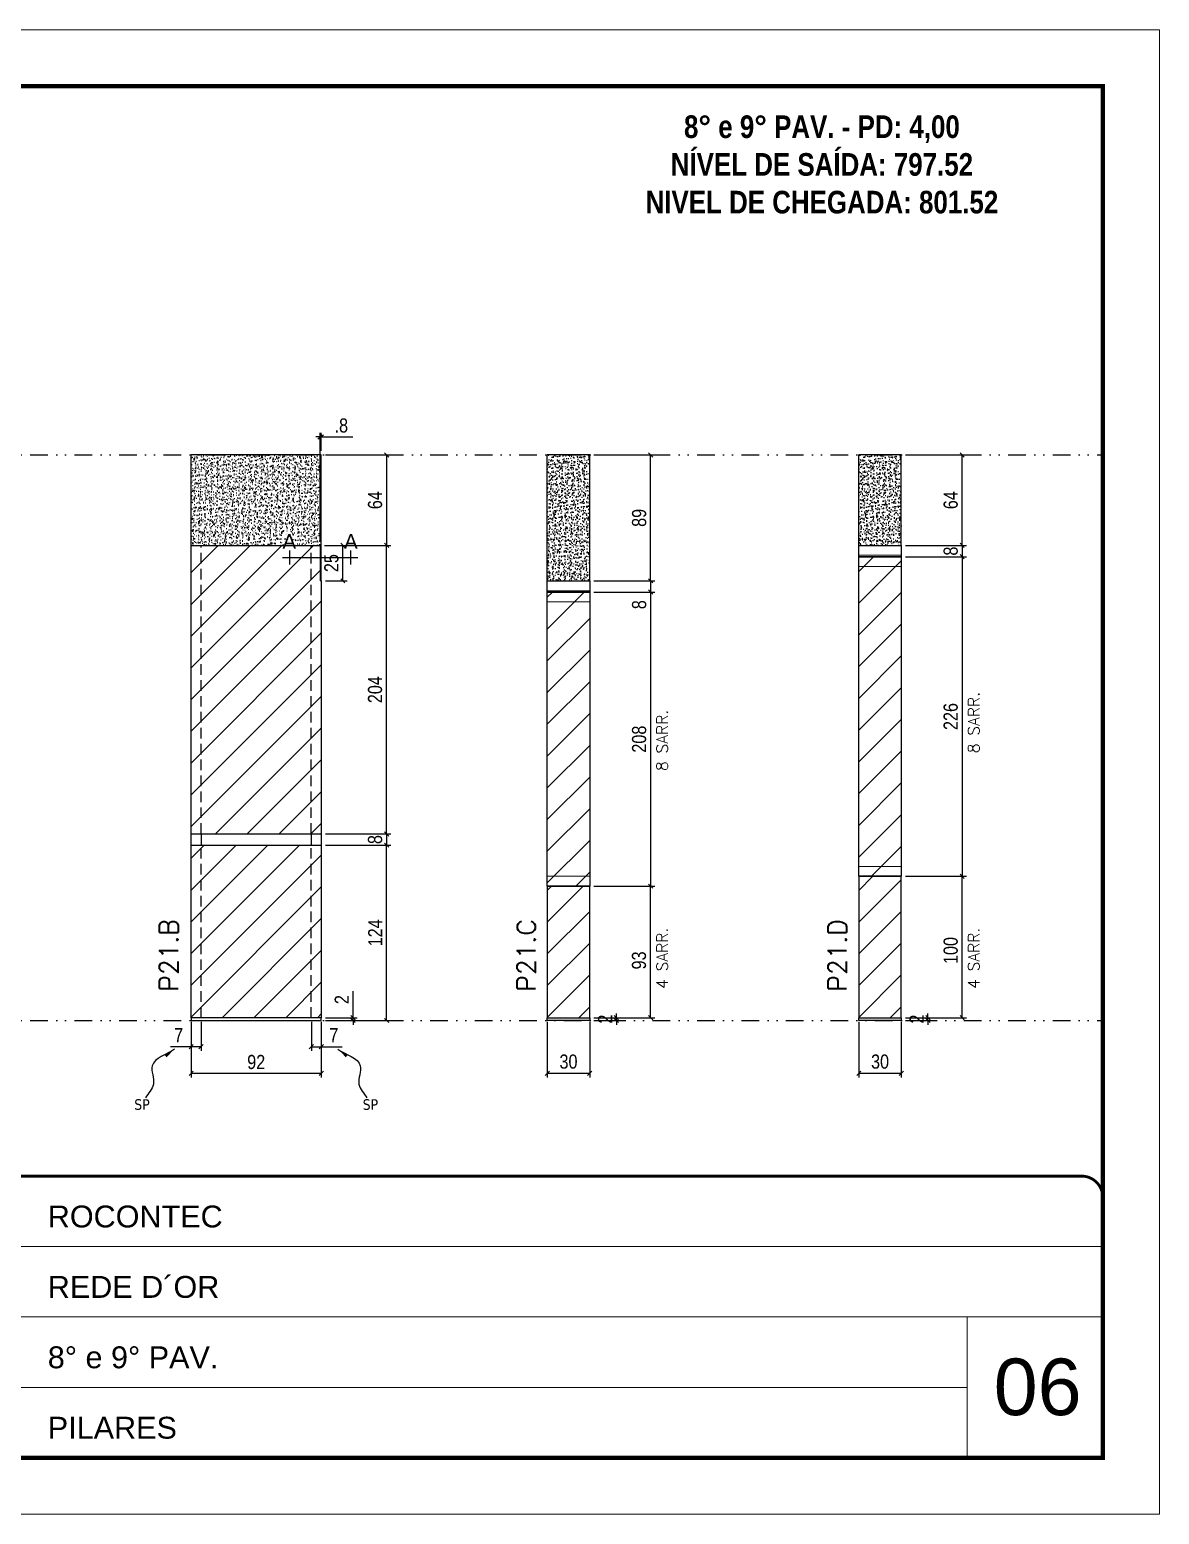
# Model space of a CAD drawing. Extents: x 28748 to 35002, y 14885 to 43501.
# Drawn here: x 31033 to 31832, y 41302 to 42352 of the extents above; entities that cross this region are included whole.
import ezdxf
from ezdxf.enums import TextEntityAlignment as Align

# ---------------------------------------------------------------- set-up
doc = ezdxf.new("R2010")
doc.units = 0
for name, pattern in [('CONTINUO', [0]), ('DASHED', [0.75, 0.5, -0.25]), ('DIVIDE2', [0.625, 0.25, -0.125, 0, -0.125, 0, -0.125]), ('HIDDEN', [0.375, 0.25, -0.125])]:
    doc.linetypes.add(name, pattern=pattern)
for name, color, linetype, lineweight in [('CARIMBO', 255, 'Continuous', 9), ('Folhas', 255, 'Continuous', 9), ('Hachura', 251, 'Continuous', 9), ('Sarr 2.2x7', 40, 'Continuous', 9), ('SARRAFO DE PRESSAO', 251, 'DASHED', 9), ('Texto Seção', 7, 'Continuous', 15)]:
    doc.layers.add(name, color=color, linetype=linetype, lineweight=lineweight)
for name, color, linetype in [('COTA', 241, 'Continuous'), ('detalhes', 4, 'Continuous'), ('NOMENCLATURA', 7, 'Continuous'), ('Nível', 160, 'Continuous'), ('Painéis', 200, 'Continuous'), ('Sarrafo de Pressão', 42, 'HIDDEN'), ('texto', 7, 'Continuous')]:
    doc.layers.add(name, color=color, linetype=linetype)
doc.styles.add('ARIAL', font='arial.ttf')
doc.styles.add('COTA TECNICA', font='techl___.ttf', dxfattribs={"height": 10})
doc.styles.add('COTA TECNICA-50', font='techl___.ttf', dxfattribs={"height": 10})
doc.styles.add('REGUA-120', font='ROMANS.shx', dxfattribs={"height": 15})
doc.styles.add('ROMANC', font='techb___.ttf', dxfattribs={"height": 2.5})
doc.styles.add('ROMANS', font='romans.shx')
doc.styles.get("Standard").update_dxf_attribs({"font": 'arial.ttf'})
doc.dimstyles.new('COTA PAINEL-50', dxfattribs={"dimtxt": 10, "dimasz": 3, "dimexe": 3, "dimexo": 3, "dimgap": 3, "dimtad": 1, "dimdec": 1, "dimzin": 12, "dimdsep": 46, "dimtxsty": 'COTA TECNICA-50', "dimblk1": 'OBLIQUE', "dimblk2": 'OBLIQUE', "dimsah": 1, "dimcen": 0.9, "dimclrd": 4, "dimclre": 4, "dimclrt": 240, "dimadec": 1, "dimazin": 3, "dimtfac": 1, "dimtdec": 1, "dimtmove": 0, "dimatfit": 3, "dimfxl": 1, "dimtolj": 1, "dimtzin": 12, "dimarcsym": 0})
doc.dimstyles.new('PAINEL', dxfattribs={"dimtxt": 10, "dimasz": 3, "dimexe": 3, "dimexo": 3, "dimgap": 3, "dimtad": 1, "dimdec": 1, "dimzin": 12, "dimdsep": 46, "dimtxsty": 'COTA TECNICA', "dimblk1": 'OBLIQUE', "dimblk2": 'OBLIQUE', "dimsah": 1, "dimcen": 0.9, "dimclrd": 4, "dimclre": 4, "dimclrt": 240, "dimadec": 1, "dimazin": 3, "dimtfac": 1, "dimtdec": 1, "dimtmove": 0, "dimatfit": 3, "dimfxl": 1, "dimtolj": 1, "dimtzin": 12, "dimarcsym": 0})
doc.dimstyles.get("Standard").update_dxf_attribs({"dimtxt": 0.18, "dimasz": 0.18, "dimexe": 0.18, "dimexo": 0.0625, "dimgap": 0.09, "dimtad": 0, "dimtih": 1, "dimtoh": 1, "dimdec": 4, "dimzin": 0, "dimdsep": 46, "dimtxsty": 'Standard', "dimcen": 0.09, "dimadec": 0, "dimazin": 0, "dimtfac": 1, "dimtdec": 4, "dimtofl": 0, "dimtmove": 0, "dimatfit": 3, "dimfxl": 1, "dimtolj": 1, "dimtzin": 0, "dimarcsym": 0})

# ---------------------------------------------------------------- blocks, each defined once
blk = doc.blocks.new('9999999999')
at = {"color": 30, "linetype": 'CONTINUO'}
for p, q in [((98564.6, 34379.6), (99584, 34379.6)), ((98564.6, 34329.8), (99488, 34329.8)), ((99584, 34329.8), (99488, 34329.8)), ((99488, 34329.8), (99488, 34230.2)), ((98564.6, 34280), (99488, 34280))]:
    blk.add_line(p, q, dxfattribs=at)
at = {"color": 30, "linetype": 'CONTINUO', "const_width": 2}
blk.add_lwpolyline([(99584, 34230.2), (99584, 34414.4, 0.414214), (99569, 34429.4), (98229, 34429.4, 0.414214), (98214, 34414.4), (98214, 34245.2, 0.414214), (98229, 34230.2), (99584, 34230.2)], format="xyb", dxfattribs=at)
at = {"layer": 'Folhas'}
blk.add_lwpolyline([(98139, 34190.2), (99624, 34190.2), (99624, 35240.2), (98139, 35240.2)], close=True, dxfattribs=at)
at = {"layer": 'Folhas', "color": 30, "const_width": 3}
blk.add_lwpolyline([(98214, 34230.2), (99584, 34230.2), (99584, 35200.2), (98214, 35200.2)], close=True, dxfattribs=at)
at = {"color": 7, "linetype": 'Continuous', "ltscale": 5, "style": 'ARIAL'}
for s, height, p in [('ROCONTEC', 15.48, (98837.7, 34393.1)), ('REDE D´OR', 15.48, (98837.7, 34343.3)), ('8° e 9° PAV.', 15.483, (98837.7, 34293.5)), ('PILARES', 15.48, (98837.7, 34243.7))]:
    blk.add_text(s, height=height, dxfattribs=at).set_placement(p)
blk = doc.blocks.new('_Oblique')
at = {"color": 0, "linetype": 'ByBlock', "lineweight": -2}
blk.add_line((-0.5, -0.5), (0.5, 0.5), dxfattribs=at)
blk = doc.blocks.new('*D208')
at = {"layer": 'COTA', "color": 4, "lineweight": -2, "transparency": 16777216}
for p, q in [((31398.9, 41650.4), (31398.9, 41611.1)), ((31428.9, 41650.4), (31428.9, 41611.1)), ((31398.9, 41614.1), (31428.9, 41614.1))]:
    blk.add_line(p, q, dxfattribs=at)
at = {"layer": 'Defpoints', "color": 0, "transparency": 16777216}
for p in [(31398.9, 41653.4), (31428.9, 41653.4), (31428.9, 41614.1)]:
    blk.add_point(p, dxfattribs=at)
at = {"layer": 'COTA', "color": 4, "lineweight": -2, "transparency": 16777216, "xscale": 3, "yscale": 3, "zscale": 3, "rotation": 180}
blk.add_blockref('_Oblique', (31398.9, 41614.1), dxfattribs=at)
at = {"layer": 'COTA', "color": 4, "lineweight": -2, "transparency": 16777216, "xscale": 3, "yscale": 3, "zscale": 3}
blk.add_blockref('_Oblique', (31428.9, 41614.1), dxfattribs=at)
at = {"layer": 'COTA', "color": 240, "transparency": 16777216, "insert": (31413.9, 41622.3), "char_height": 10, "attachment_point": 5, "style": 'COTA TECNICA'}
blk.add_mtext('\\A1;30', dxfattribs=at)
blk = doc.blocks.new('*D209')
at = {"layer": 'COTA', "color": 4, "lineweight": -2, "transparency": 16777216}
for p, q in [((31447.8, 41653.4), (31447.8, 41656.4)), ((31431.9, 41653.4), (31450.8, 41653.4)), ((31431.9, 41651.4), (31450.8, 41651.4)), ((31447.8, 41651.4), (31447.8, 41653.4)), ((31447.8, 41651.4), (31447.8, 41648.4))]:
    blk.add_line(p, q, dxfattribs=at)
at = {"layer": 'Defpoints', "color": 0, "transparency": 16777216}
for p in [(31428.9, 41653.4), (31428.9, 41651.4), (31447.8, 41653.4)]:
    blk.add_point(p, dxfattribs=at)
at = {"layer": 'COTA', "color": 4, "lineweight": -2, "transparency": 16777216, "xscale": 3, "yscale": 3, "zscale": 3}
for p, rotation in [((31447.8, 41653.4), 270), ((31447.8, 41651.4), 90)]:
    blk.add_blockref('_Oblique', p, dxfattribs=dict(at, rotation=rotation))
at = {"layer": 'COTA', "color": 240, "transparency": 16777216, "insert": (31439.8, 41652.4), "char_height": 10, "attachment_point": 5, "rotation": 90, "style": 'COTA TECNICA-50'}
blk.add_mtext('\\A1;2', dxfattribs=at)
blk = doc.blocks.new('*D1441')
at = {"layer": 'COTA', "color": 4, "linetype": 'ByBlock', "lineweight": -2, "transparency": 16777216}
for p, q in [((31431.9, 41746.4), (31475, 41746.4)), ((31472, 41653.4), (31472, 41746.4)), ((31431.9, 41653.4), (31475, 41653.4))]:
    blk.add_line(p, q, dxfattribs=at)
at = {"layer": 'Defpoints', "color": 0, "linetype": 'ByBlock', "transparency": 16777216}
for p in [(31428.9, 41746.4), (31472, 41746.4), (31428.9, 41653.4)]:
    blk.add_point(p, dxfattribs=at)
at = {"layer": 'COTA', "color": 4, "linetype": 'ByBlock', "lineweight": -2, "transparency": 16777216, "xscale": 3, "yscale": 3, "zscale": 3}
for p, rotation in [((31472, 41746.4), 90), ((31472, 41653.4), 270)]:
    blk.add_blockref('_Oblique', p, dxfattribs=dict(at, rotation=rotation))
at = {"layer": 'COTA', "color": 240, "linetype": 'ByBlock', "transparency": 16777216, "insert": (31463.8, 41693.9), "char_height": 10, "attachment_point": 5, "rotation": 90, "style": 'COTA TECNICA'}
blk.add_mtext('\\A1;93', dxfattribs=at)
blk = doc.blocks.new('*D2171')
at = {"layer": 'COTA', "color": 4, "lineweight": -2, "transparency": 16777216}
for p, q in [((31431.9, 42051.4), (31475, 42051.4)), ((31472, 41962.4), (31472, 42051.4)), ((31431.9, 41962.4), (31475, 41962.4))]:
    blk.add_line(p, q, dxfattribs=at)
at = {"layer": 'Defpoints', "color": 0, "transparency": 16777216}
for p in [(31428.9, 42051.4), (31472, 42051.4), (31428.9, 41962.4)]:
    blk.add_point(p, dxfattribs=at)
at = {"layer": 'COTA', "color": 4, "lineweight": -2, "transparency": 16777216, "xscale": 3, "yscale": 3, "zscale": 3}
for p, rotation in [((31472, 42051.4), 90), ((31472, 41962.4), 270)]:
    blk.add_blockref('_Oblique', p, dxfattribs=dict(at, rotation=rotation))
at = {"layer": 'COTA', "color": 240, "transparency": 16777216, "insert": (31463.9, 42006.9), "char_height": 10, "attachment_point": 5, "rotation": 90, "style": 'COTA TECNICA'}
blk.add_mtext('\\A1;89', dxfattribs=at)
blk = doc.blocks.new('*D2172')
at = {"layer": 'COTA', "color": 4, "lineweight": -2, "transparency": 16777216}
for p, q in [((31619.3, 41650.4), (31619.3, 41611.1)), ((31649.3, 41650.4), (31649.3, 41611.1)), ((31619.3, 41614.1), (31649.3, 41614.1))]:
    blk.add_line(p, q, dxfattribs=at)
at = {"layer": 'Defpoints', "color": 0, "transparency": 16777216}
for p in [(31619.3, 41653.4), (31649.3, 41653.4), (31649.3, 41614.1)]:
    blk.add_point(p, dxfattribs=at)
at = {"layer": 'COTA', "color": 4, "lineweight": -2, "transparency": 16777216, "xscale": 3, "yscale": 3, "zscale": 3, "rotation": 180}
blk.add_blockref('_Oblique', (31619.3, 41614.1), dxfattribs=at)
at = {"layer": 'COTA', "color": 4, "lineweight": -2, "transparency": 16777216, "xscale": 3, "yscale": 3, "zscale": 3}
blk.add_blockref('_Oblique', (31649.3, 41614.1), dxfattribs=at)
at = {"layer": 'COTA', "color": 240, "transparency": 16777216, "insert": (31634.3, 41622.3), "char_height": 10, "attachment_point": 5, "style": 'COTA TECNICA'}
blk.add_mtext('\\A1;30', dxfattribs=at)
blk = doc.blocks.new('*D2173')
at = {"layer": 'COTA', "color": 4, "lineweight": -2, "transparency": 16777216}
for p, q in [((31668.2, 41653.4), (31668.2, 41656.4)), ((31652.3, 41653.4), (31671.2, 41653.4)), ((31652.3, 41651.4), (31671.2, 41651.4)), ((31668.2, 41651.4), (31668.2, 41653.4)), ((31668.2, 41651.4), (31668.2, 41648.4))]:
    blk.add_line(p, q, dxfattribs=at)
at = {"layer": 'Defpoints', "color": 0, "transparency": 16777216}
for p in [(31649.3, 41653.4), (31649.3, 41651.4), (31668.2, 41653.4)]:
    blk.add_point(p, dxfattribs=at)
at = {"layer": 'COTA', "color": 4, "lineweight": -2, "transparency": 16777216, "xscale": 3, "yscale": 3, "zscale": 3}
for p, rotation in [((31668.2, 41653.4), 270), ((31668.2, 41651.4), 90)]:
    blk.add_blockref('_Oblique', p, dxfattribs=dict(at, rotation=rotation))
at = {"layer": 'COTA', "color": 240, "transparency": 16777216, "insert": (31660.2, 41652.4), "char_height": 10, "attachment_point": 5, "rotation": 90, "style": 'COTA TECNICA-50'}
blk.add_mtext('\\A1;2', dxfattribs=at)
blk = doc.blocks.new('*D2174')
at = {"layer": 'COTA', "color": 4, "linetype": 'ByBlock', "lineweight": -2, "transparency": 16777216}
for p, q in [((31652.3, 41753.4), (31695.4, 41753.4)), ((31692.4, 41653.4), (31692.4, 41753.4)), ((31652.3, 41653.4), (31695.4, 41653.4))]:
    blk.add_line(p, q, dxfattribs=at)
at = {"layer": 'Defpoints', "color": 0, "linetype": 'ByBlock', "transparency": 16777216}
for p in [(31649.3, 41753.4), (31692.4, 41753.4), (31649.3, 41653.4)]:
    blk.add_point(p, dxfattribs=at)
at = {"layer": 'COTA', "color": 4, "linetype": 'ByBlock', "lineweight": -2, "transparency": 16777216, "xscale": 3, "yscale": 3, "zscale": 3}
for p, rotation in [((31692.4, 41753.4), 90), ((31692.4, 41653.4), 270)]:
    blk.add_blockref('_Oblique', p, dxfattribs=dict(at, rotation=rotation))
at = {"layer": 'COTA', "color": 240, "linetype": 'ByBlock', "transparency": 16777216, "insert": (31684.3, 41700.9), "char_height": 10, "attachment_point": 5, "rotation": 90, "style": 'COTA TECNICA'}
blk.add_mtext('\\A1;100', dxfattribs=at)
blk = doc.blocks.new('*D2175')
at = {"layer": 'COTA', "color": 4, "lineweight": -2, "transparency": 16777216}
for p, q in [((31652.3, 42051.4), (31695.4, 42051.4)), ((31692.4, 41987.4), (31692.4, 42051.4)), ((31652.3, 41987.4), (31695.4, 41987.4))]:
    blk.add_line(p, q, dxfattribs=at)
at = {"layer": 'Defpoints', "color": 0, "transparency": 16777216}
for p in [(31649.3, 42051.4), (31692.4, 42051.4), (31649.3, 41987.4)]:
    blk.add_point(p, dxfattribs=at)
at = {"layer": 'COTA', "color": 4, "lineweight": -2, "transparency": 16777216, "xscale": 3, "yscale": 3, "zscale": 3}
for p, rotation in [((31692.4, 42051.4), 90), ((31692.4, 41987.4), 270)]:
    blk.add_blockref('_Oblique', p, dxfattribs=dict(at, rotation=rotation))
at = {"layer": 'COTA', "color": 240, "transparency": 16777216, "insert": (31684.3, 42019.4), "char_height": 10, "attachment_point": 5, "rotation": 90, "style": 'COTA TECNICA'}
blk.add_mtext('\\A1;64', dxfattribs=at)
blk = doc.blocks.new('*D2179')
at = {"layer": 'COTA', "color": 4, "lineweight": -2, "transparency": 16777216}
for p, q in [((31147, 41650.4), (31147, 41611)), ((31239, 41650.4), (31239, 41611)), ((31239, 41614), (31147, 41614))]:
    blk.add_line(p, q, dxfattribs=at)
at = {"layer": 'Defpoints', "color": 0, "transparency": 16777216}
for p in [(31147, 41653.4), (31239, 41653.4), (31147, 41614)]:
    blk.add_point(p, dxfattribs=at)
at = {"layer": 'COTA', "color": 4, "lineweight": -2, "transparency": 16777216, "xscale": 3, "yscale": 3, "zscale": 3, "rotation": 180}
blk.add_blockref('_Oblique', (31147, 41614), dxfattribs=at)
at = {"layer": 'COTA', "color": 4, "lineweight": -2, "transparency": 16777216, "xscale": 3, "yscale": 3, "zscale": 3}
blk.add_blockref('_Oblique', (31239, 41614), dxfattribs=at)
at = {"layer": 'COTA', "color": 240, "transparency": 16777216, "insert": (31193, 41622), "char_height": 10, "attachment_point": 5, "style": 'COTA TECNICA'}
blk.add_mtext('\\A1;92', dxfattribs=at)
blk = doc.blocks.new('*D2180')
at = {"layer": 'COTA', "color": 4, "lineweight": -2, "transparency": 16777216}
for p, q in [((31232, 41650.4), (31232, 41629.9)), ((31239, 41648.4), (31239, 41629.9)), ((31232, 41632.9), (31239, 41632.9)), ((31239, 41632.9), (31253.7, 41632.9))]:
    blk.add_line(p, q, dxfattribs=at)
at = {"layer": 'Defpoints', "color": 0, "transparency": 16777216}
for p in [(31232, 41653.4), (31239, 41651.4), (31239, 41632.9)]:
    blk.add_point(p, dxfattribs=at)
at = {"layer": 'COTA', "color": 4, "lineweight": -2, "transparency": 16777216, "xscale": 3, "yscale": 3, "zscale": 3, "rotation": 180}
blk.add_blockref('_Oblique', (31232, 41632.9), dxfattribs=at)
at = {"layer": 'COTA', "color": 4, "lineweight": -2, "transparency": 16777216, "xscale": 3, "yscale": 3, "zscale": 3}
blk.add_blockref('_Oblique', (31239, 41632.9), dxfattribs=at)
at = {"layer": 'COTA', "color": 240, "transparency": 16777216, "insert": (31247.9, 41641), "char_height": 10, "attachment_point": 5, "style": 'COTA TECNICA-50'}
blk.add_mtext('\\A1;7', dxfattribs=at)
blk = doc.blocks.new('*D2181')
at = {"layer": 'COTA', "color": 4, "lineweight": -2, "transparency": 16777216}
for p, q in [((31147, 41648.4), (31147, 41629.9)), ((31154, 41650.4), (31154, 41629.9)), ((31147, 41632.9), (31132.3, 41632.9)), ((31154, 41632.9), (31147, 41632.9))]:
    blk.add_line(p, q, dxfattribs=at)
at = {"layer": 'Defpoints', "color": 0, "transparency": 16777216}
for p in [(31147, 41651.4), (31154, 41653.4), (31147, 41632.9)]:
    blk.add_point(p, dxfattribs=at)
at = {"layer": 'COTA', "color": 4, "lineweight": -2, "transparency": 16777216, "xscale": 3, "yscale": 3, "zscale": 3, "rotation": 180}
blk.add_blockref('_Oblique', (31147, 41632.9), dxfattribs=at)
at = {"layer": 'COTA', "color": 4, "lineweight": -2, "transparency": 16777216, "xscale": 3, "yscale": 3, "zscale": 3}
blk.add_blockref('_Oblique', (31154, 41632.9), dxfattribs=at)
at = {"layer": 'COTA', "color": 240, "transparency": 16777216, "insert": (31138.1, 41641), "char_height": 10, "attachment_point": 5, "style": 'COTA TECNICA-50'}
blk.add_mtext('\\A1;7', dxfattribs=at)
blk = doc.blocks.new('*D2182')
at = {"layer": 'COTA', "color": 4, "lineweight": -2, "transparency": 16777216}
for p, q in [((31242, 41775.4), (31288.2, 41775.4)), ((31285.2, 41651.4), (31285.2, 41775.4)), ((31242, 41651.4), (31288.2, 41651.4))]:
    blk.add_line(p, q, dxfattribs=at)
at = {"layer": 'Defpoints', "color": 0, "transparency": 16777216}
for p in [(31239, 41775.4), (31285.2, 41775.4), (31239, 41651.4)]:
    blk.add_point(p, dxfattribs=at)
at = {"layer": 'COTA', "color": 4, "lineweight": -2, "transparency": 16777216, "xscale": 3, "yscale": 3, "zscale": 3}
for p, rotation in [((31285.2, 41775.4), 90), ((31285.2, 41651.4), 270)]:
    blk.add_blockref('_Oblique', p, dxfattribs=dict(at, rotation=rotation))
at = {"layer": 'COTA', "color": 240, "transparency": 16777216, "insert": (31277.2, 41713.4), "char_height": 10, "attachment_point": 5, "rotation": 90, "style": 'COTA TECNICA-50'}
blk.add_mtext('\\A1;124', dxfattribs=at)
blk = doc.blocks.new('*D2183')
at = {"layer": 'COTA', "color": 4, "lineweight": -2, "transparency": 16777216}
for p, q in [((31261.5, 41653.4), (31261.5, 41672.2)), ((31242, 41653.4), (31264.5, 41653.4)), ((31242, 41651.4), (31264.5, 41651.4)), ((31261.5, 41651.4), (31261.5, 41653.4)), ((31261.5, 41651.4), (31261.5, 41648.4))]:
    blk.add_line(p, q, dxfattribs=at)
at = {"layer": 'Defpoints', "color": 0, "transparency": 16777216}
for p in [(31239, 41653.4), (31239, 41651.4), (31261.5, 41651.4)]:
    blk.add_point(p, dxfattribs=at)
at = {"layer": 'COTA', "color": 4, "lineweight": -2, "transparency": 16777216, "xscale": 3, "yscale": 3, "zscale": 3}
for p, rotation in [((31261.5, 41653.4), 270), ((31261.5, 41651.4), 90)]:
    blk.add_blockref('_Oblique', p, dxfattribs=dict(at, rotation=rotation))
at = {"layer": 'COTA', "color": 240, "transparency": 16777216, "insert": (31253.5, 41666.2), "char_height": 10, "attachment_point": 5, "rotation": 90, "style": 'COTA TECNICA-50'}
blk.add_mtext('\\A1;2', dxfattribs=at)
blk = doc.blocks.new('*D2184')
at = {"layer": 'COTA', "color": 4, "lineweight": -2, "transparency": 16777216}
for p, q in [((31238.2, 42064.1), (31235.2, 42064.1)), ((31238.2, 41990.4), (31238.2, 42067.1)), ((31238.2, 42064.1), (31239, 42064.1)), ((31239, 42054.4), (31239, 42067.1)), ((31239, 42064.1), (31261.4, 42064.1))]:
    blk.add_line(p, q, dxfattribs=at)
at = {"layer": 'Defpoints', "color": 0, "transparency": 16777216}
for p in [(31239, 42064.1), (31239, 42051.4), (31238.2, 41987.4)]:
    blk.add_point(p, dxfattribs=at)
at = {"layer": 'COTA', "color": 4, "lineweight": -2, "transparency": 16777216, "xscale": 3, "yscale": 3, "zscale": 3}
blk.add_blockref('_Oblique', (31238.2, 42064.1), dxfattribs=at)
at = {"layer": 'COTA', "color": 4, "lineweight": -2, "transparency": 16777216, "xscale": 3, "yscale": 3, "zscale": 3, "rotation": 180}
blk.add_blockref('_Oblique', (31239, 42064.1), dxfattribs=at)
at = {"layer": 'COTA', "color": 240, "transparency": 16777216, "insert": (31253.2, 42072.2), "char_height": 10, "attachment_point": 5, "style": 'COTA TECNICA'}
blk.add_mtext('\\A1;.8', dxfattribs=at)
blk = doc.blocks.new('*D2185')
at = {"layer": 'COTA', "color": 4, "lineweight": -2, "transparency": 16777216}
for p, q in [((31242, 42051.4), (31288.2, 42051.4)), ((31285.2, 42051.4), (31285.2, 41987.4)), ((31241.2, 41987.4), (31288.2, 41987.4))]:
    blk.add_line(p, q, dxfattribs=at)
at = {"layer": 'Defpoints', "color": 0, "transparency": 16777216}
for p in [(31239, 42051.4), (31238.2, 41987.4), (31285.2, 41987.4)]:
    blk.add_point(p, dxfattribs=at)
at = {"layer": 'COTA', "color": 4, "lineweight": -2, "transparency": 16777216, "xscale": 3, "yscale": 3, "zscale": 3}
for p, rotation in [((31285.2, 42051.4), 90), ((31285.2, 41987.4), 270)]:
    blk.add_blockref('_Oblique', p, dxfattribs=dict(at, rotation=rotation))
at = {"layer": 'COTA', "color": 240, "transparency": 16777216, "insert": (31277.1, 42019.4), "char_height": 10, "attachment_point": 5, "rotation": 90, "style": 'COTA TECNICA'}
blk.add_mtext('\\A1;64', dxfattribs=at)
blk = doc.blocks.new('*D2186')
at = {"layer": 'COTA', "color": 4, "lineweight": -2, "transparency": 16777216}
for p, q in [((31241.2, 41987.4), (31257.3, 41987.4)), ((31254.3, 41962.4), (31254.3, 41987.4)), ((31242, 41962.4), (31257.3, 41962.4))]:
    blk.add_line(p, q, dxfattribs=at)
at = {"layer": 'Defpoints', "color": 0, "transparency": 16777216}
for p in [(31238.2, 41987.4), (31254.3, 41987.4), (31239, 41962.4)]:
    blk.add_point(p, dxfattribs=at)
at = {"layer": 'COTA', "color": 4, "lineweight": -2, "transparency": 16777216, "xscale": 3, "yscale": 3, "zscale": 3}
for p, rotation in [((31254.3, 41987.4), 90), ((31254.3, 41962.4), 270)]:
    blk.add_blockref('_Oblique', p, dxfattribs=dict(at, rotation=rotation))
at = {"layer": 'COTA', "color": 240, "transparency": 16777216, "insert": (31246.2, 41974.9), "char_height": 10, "attachment_point": 5, "rotation": 90, "style": 'COTA TECNICA'}
blk.add_mtext('\\A1;25', dxfattribs=at)
blk = doc.blocks.new('*D2349')
at = {"layer": 'Defpoints', "color": 0, "transparency": 16777216}
for p in [(31428.9, 41954.4), (31428.9, 41746.4), (31472, 41746.4)]:
    blk.add_point(p, dxfattribs=at)
at = {"layer": 'Sarr 2.2x7', "color": 4, "lineweight": -2, "transparency": 16777216}
for p, q in [((31431.9, 41954.4), (31475, 41954.4)), ((31472, 41954.4), (31472, 41746.4)), ((31431.9, 41746.4), (31475, 41746.4))]:
    blk.add_line(p, q, dxfattribs=at)
at = {"layer": 'Sarr 2.2x7', "color": 4, "lineweight": -2, "transparency": 16777216, "xscale": 3, "yscale": 3, "zscale": 3}
for p, rotation in [((31472, 41954.4), 90), ((31472, 41746.4), 270)]:
    blk.add_blockref('_Oblique', p, dxfattribs=dict(at, rotation=rotation))
at = {"layer": 'Sarr 2.2x7', "color": 240, "transparency": 16777216, "insert": (31463.9, 41850.4), "char_height": 10, "attachment_point": 5, "rotation": 90, "style": 'COTA TECNICA'}
blk.add_mtext('\\A1;208', dxfattribs=at)
blk = doc.blocks.new('*D2350')
at = {"layer": 'COTA', "color": 4, "lineweight": -2, "transparency": 16777216}
for p, q in [((31652.3, 41979.4), (31695.4, 41979.4)), ((31692.4, 41979.4), (31692.4, 41753.4)), ((31652.3, 41753.4), (31695.4, 41753.4))]:
    blk.add_line(p, q, dxfattribs=at)
at = {"layer": 'Defpoints', "color": 0, "transparency": 16777216}
for p in [(31649.3, 41979.4), (31649.3, 41753.4), (31692.4, 41753.4)]:
    blk.add_point(p, dxfattribs=at)
at = {"layer": 'COTA', "color": 4, "lineweight": -2, "transparency": 16777216, "xscale": 3, "yscale": 3, "zscale": 3}
for p, rotation in [((31692.4, 41979.4), 90), ((31692.4, 41753.4), 270)]:
    blk.add_blockref('_Oblique', p, dxfattribs=dict(at, rotation=rotation))
at = {"layer": 'COTA', "color": 240, "transparency": 16777216, "insert": (31684.3, 41866.4), "char_height": 10, "attachment_point": 5, "rotation": 90, "style": 'COTA TECNICA'}
blk.add_mtext('\\A1;226', dxfattribs=at)
blk = doc.blocks.new('*D2351')
at = {"layer": 'COTA', "color": 4, "lineweight": -2, "transparency": 16777216}
for p, q in [((31241.2, 41987.4), (31288.2, 41987.4)), ((31285.2, 41783.4), (31285.2, 41987.4)), ((31242, 41783.4), (31288.2, 41783.4))]:
    blk.add_line(p, q, dxfattribs=at)
at = {"layer": 'Defpoints', "color": 0, "transparency": 16777216}
for p in [(31238.2, 41987.4), (31285.2, 41987.4), (31239, 41783.4)]:
    blk.add_point(p, dxfattribs=at)
at = {"layer": 'COTA', "color": 4, "lineweight": -2, "transparency": 16777216, "xscale": 3, "yscale": 3, "zscale": 3}
for p, rotation in [((31285.2, 41987.4), 90), ((31285.2, 41783.4), 270)]:
    blk.add_blockref('_Oblique', p, dxfattribs=dict(at, rotation=rotation))
at = {"layer": 'COTA', "color": 240, "transparency": 16777216, "insert": (31277.1, 41885.4), "char_height": 10, "attachment_point": 5, "rotation": 90, "style": 'COTA TECNICA'}
blk.add_mtext('\\A1;204', dxfattribs=at)
blk = doc.blocks.new('*D2488')
at = {"layer": 'COTA', "color": 4, "lineweight": -2, "transparency": 16777216}
for p, q in [((31242.1, 41783.4), (31288.2, 41783.4)), ((31285.2, 41783.4), (31285.2, 41775.4)), ((31242.1, 41775.4), (31288.2, 41775.4))]:
    blk.add_line(p, q, dxfattribs=at)
at = {"layer": 'Defpoints', "color": 0, "transparency": 16777216}
for p in [(31239.1, 41783.4), (31239.1, 41775.4), (31285.2, 41775.4)]:
    blk.add_point(p, dxfattribs=at)
at = {"layer": 'COTA', "color": 4, "lineweight": -2, "transparency": 16777216, "xscale": 3, "yscale": 3, "zscale": 3}
for p, rotation in [((31285.2, 41783.4), 90), ((31285.2, 41775.4), 270)]:
    blk.add_blockref('_Oblique', p, dxfattribs=dict(at, rotation=rotation))
at = {"layer": 'COTA', "color": 240, "transparency": 16777216, "insert": (31277.1, 41779.4), "char_height": 10, "attachment_point": 5, "rotation": 90, "style": 'COTA TECNICA'}
blk.add_mtext('\\A1;8', dxfattribs=at)
blk = doc.blocks.new('*D2489')
at = {"layer": 'COTA', "color": 4, "lineweight": -2, "transparency": 16777216}
for p, q in [((31431.9, 41962.4), (31475, 41962.4)), ((31472, 41962.4), (31472, 41954.4)), ((31431.9, 41954.4), (31475, 41954.4)), ((31472, 41954.4), (31472, 41939.6))]:
    blk.add_line(p, q, dxfattribs=at)
at = {"layer": 'Defpoints', "color": 0, "transparency": 16777216}
for p in [(31428.9, 41962.4), (31428.9, 41954.4), (31472, 41954.4)]:
    blk.add_point(p, dxfattribs=at)
at = {"layer": 'COTA', "color": 4, "lineweight": -2, "transparency": 16777216, "xscale": 3, "yscale": 3, "zscale": 3}
for p, rotation in [((31472, 41962.4), 90), ((31472, 41954.4), 270)]:
    blk.add_blockref('_Oblique', p, dxfattribs=dict(at, rotation=rotation))
at = {"layer": 'COTA', "color": 240, "transparency": 16777216, "insert": (31463.9, 41945.5), "char_height": 10, "attachment_point": 5, "rotation": 90, "style": 'COTA TECNICA'}
blk.add_mtext('\\A1;8', dxfattribs=at)
blk = doc.blocks.new('*D2490')
at = {"layer": 'COTA', "color": 4, "lineweight": -2, "transparency": 16777216}
for p, q in [((31652.3, 41987.4), (31695.4, 41987.4)), ((31652.3, 41979.4), (31695.4, 41979.4)), ((31692.4, 41987.4), (31692.4, 41979.4))]:
    blk.add_line(p, q, dxfattribs=at)
at = {"layer": 'Defpoints', "color": 0, "transparency": 16777216}
for p in [(31649.3, 41987.4), (31649.3, 41979.4), (31692.4, 41979.4)]:
    blk.add_point(p, dxfattribs=at)
at = {"layer": 'COTA', "color": 4, "lineweight": -2, "transparency": 16777216, "xscale": 3, "yscale": 3, "zscale": 3}
for p, rotation in [((31692.4, 41987.4), 90), ((31692.4, 41979.4), 270)]:
    blk.add_blockref('_Oblique', p, dxfattribs=dict(at, rotation=rotation))
at = {"layer": 'COTA', "color": 240, "transparency": 16777216, "insert": (31684.3, 41983.4), "char_height": 10, "attachment_point": 5, "rotation": 90, "style": 'COTA TECNICA'}
blk.add_mtext('\\A1;8', dxfattribs=at)

msp = doc.modelspace()

# ---------------------------------------------------------------- hatches: boundary and pattern name
at = {"layer": 'COTA', "linetype": 'ByBlock'}
h = msp.add_hatch(dxfattribs=at)
h.set_pattern_fill('AR-CONC', color=256, scale=0.03)
h.set_pattern_definition([(50, (269.197, 234), (5.46554007, -0.47817257), [0.5715, -6.2865]), (355, (269.197, 234), (-1.05730264, 5.73170536), [0.4572, -5.0292175]), (100.451445, (269.6526, 233.96), (4.4082374, 5.25353256), [0.48570026, -5.34270734]), (46.1842, (269.197, 235.524), (8.1323712, -1.2612698), [0.85725, -9.42975]), (96.635558, (269.875, 235.419), (7.122124, 7.4227837), [0.7285507, -8.0140682]), (351.184151, (269.197, 235.524), (7.122124, 7.4227837), [0.685799, -7.543792]), (21, (269.959, 235.143), (4.54843174, -3.06795595), [0.5715, -6.2865]), (326, (269.959, 235.143), (1.85406085, 5.525639), [0.4572, -5.0292]), (71.451445, (270.338, 234.8873), (6.4024926, 2.45768307), [0.48570026, -5.3426981]), (37.5, (269.1972, 234), (0.0926581, 2.536651166), [0, -4.96824, 0, -5.1054, 0, -5.04825]), (7.5, (269.1972, 234), (2.00458988, 3.00541724), [0, -2.91084, 0, -4.85394, 0, -1.92405]), (327.5, (267.498, 234), (4.067717855, -0.17186232), [0, -1.905, 0, -5.9436, 0, -7.8867]), (317.5, (266.736, 234), (4.44387544, 0.76279473), [0, -2.4765, 0, -3.94716, 0, -5.6007])])
h.paths.add_polyline_path([(31238.19, 41987.41), (31238.19, 41978.88), (31238.99, 41978.88), (31238.99, 42051.41), (31146.99, 42051.41), (31146.99, 41987.41)])
h.paths.add_polyline_path([(31209.06, 41982.63), (31223.73, 41982.63), (31223.73, 41997.96), (31209.06, 41997.96)], flags=25)
h = msp.add_hatch(dxfattribs=at)
h.set_pattern_fill('AR-CONC', color=256, scale=0.03)
h.set_pattern_definition([(50, (0, 234), (5.46554007, -0.47817257), [0.5715, -6.2865]), (355, (0, 234), (-1.05730264, 5.73170536), [0.4572, -5.0292175]), (100.451445, (0.4555, 233.96), (4.4082374, 5.25353256), [0.48570026, -5.34270734]), (46.1842, (0, 235.524), (8.1323712, -1.2612698), [0.85725, -9.42975]), (96.635558, (0.678, 235.419), (7.122124, 7.4227837), [0.7285507, -8.0140682]), (351.184151, (0, 235.524), (7.122124, 7.4227837), [0.685799, -7.543792]), (21, (0.762, 235.143), (4.54843174, -3.06795595), [0.5715, -6.2865]), (326, (0.762, 235.143), (1.85406085, 5.525639), [0.4572, -5.0292]), (71.451445, (1.141, 234.8873), (6.4024926, 2.45768307), [0.48570026, -5.3426981]), (37.5, (0, 234), (0.0926581, 2.536651166), [0, -4.96824, 0, -5.1054, 0, -5.04825]), (7.5, (0, 234), (2.00458988, 3.00541724), [0, -2.91084, 0, -4.85394, 0, -1.92405]), (327.5, (-1.6993, 234), (4.067717855, -0.17186232), [0, -1.905, 0, -5.9436, 0, -7.8867]), (317.5, (-2.4613, 234), (4.44387544, 0.76279473), [0, -2.4765, 0, -3.94716, 0, -5.6007])])
h.paths.add_polyline_path([(31428.92, 42051.41), (31398.92, 42051.41), (31398.92, 41962.41), (31428.92, 41962.41)])
h = msp.add_hatch(dxfattribs=at)
h.set_pattern_fill('AR-CONC', color=256, scale=0.03)
h.set_pattern_definition([(50, (220.368, 234), (5.46554007, -0.47817257), [0.5715, -6.2865]), (355, (220.368, 234), (-1.05730264, 5.73170536), [0.4572, -5.0292175]), (100.451445, (220.8234, 233.96), (4.4082374, 5.25353256), [0.48570026, -5.34270734]), (46.1842, (220.368, 235.524), (8.1323712, -1.2612698), [0.85725, -9.42975]), (96.635558, (221.046, 235.419), (7.122124, 7.4227837), [0.7285507, -8.0140682]), (351.184151, (220.368, 235.524), (7.122124, 7.4227837), [0.685799, -7.543792]), (21, (221.13, 235.143), (4.54843174, -3.06795595), [0.5715, -6.2865]), (326, (221.13, 235.143), (1.85406085, 5.525639), [0.4572, -5.0292]), (71.451445, (221.509, 234.8873), (6.4024926, 2.45768307), [0.48570026, -5.3426981]), (37.5, (220.368, 234), (0.0926581, 2.536651166), [0, -4.96824, 0, -5.1054, 0, -5.04825]), (7.5, (220.368, 234), (2.00458988, 3.00541724), [0, -2.91084, 0, -4.85394, 0, -1.92405]), (327.5, (218.6687, 234), (4.067717855, -0.17186232), [0, -1.905, 0, -5.9436, 0, -7.8867]), (317.5, (217.9067, 234), (4.44387544, 0.76279473), [0, -2.4765, 0, -3.94716, 0, -5.6007])])
h.paths.add_polyline_path([(31649.29, 42051.41), (31619.29, 42051.41), (31619.29, 41987.41), (31649.29, 41987.41)])
at = {"layer": 'Hachura'}
h = msp.add_hatch(dxfattribs=at)
h.set_pattern_fill('ANSI31', color=256, scale=5)
h.paths.add_polyline_path([(31238.99, 41962.41), (31238.19, 41962.41), (31238.19, 41987.41), (31146.99, 41987.41), (31146.99, 41783.41), (31238.99, 41783.41)])
h = msp.add_hatch(dxfattribs=at)
h.set_pattern_fill('ANSI31', color=256, scale=5)
h.paths.add_polyline_path([(31619.29, 41753.41), (31649.29, 41753.41), (31649.29, 41979.41), (31619.29, 41979.41)])
h = msp.add_hatch(dxfattribs=at)
h.set_pattern_fill('ANSI31', color=256, scale=5)
h.paths.add_polyline_path([(31428.92, 41954.41), (31398.92, 41954.41), (31398.92, 41746.41), (31428.92, 41746.41)])
h = msp.add_hatch(dxfattribs=at)
h.set_pattern_fill('ANSI31', color=256, scale=5)
h.paths.add_polyline_path([(31238.99, 41775.41), (31146.99, 41775.41), (31146.99, 41653.41), (31238.99, 41653.41)])
at = {"layer": 'Hachura', "linetype": 'ByBlock'}
h = msp.add_hatch(dxfattribs=at)
h.set_pattern_fill('ANSI31', color=256, scale=5)
h.set_pattern_definition([(45, (-100082.29, 8218.5), (-11.2253202, 11.2253202), [])])
h.paths.add_polyline_path([(31649.29, 41753.41), (31619.29, 41753.41), (31619.29, 41653.41), (31649.29, 41653.41)])
h = msp.add_hatch(dxfattribs=at)
h.set_pattern_fill('ANSI31', color=256, scale=5)
h.set_pattern_definition([(45, (-100302.658, 8218.5), (-11.2253202, 11.2253202), [])])
h.paths.add_polyline_path([(31428.92, 41746.41), (31398.92, 41746.41), (31398.92, 41653.41), (31428.92, 41653.41)])

# ---------------------------------------------------------------- linework, layer by layer
at = {"layer": 'COTA'}
for p, q in [((31146.99, 41987.41), (31146.99, 42051.41)), ((31238.99, 42051.41), (31146.99, 42051.41)), ((31238.99, 41962.41), (31238.99, 42051.41)), ((31398.92, 41962.41), (31398.92, 42051.41)), ((31428.92, 42051.41), (31398.92, 42051.41)), ((31428.92, 41962.41), (31428.92, 42051.41)), ((31619.29, 41987.41), (31619.29, 42051.41)), ((31649.29, 42051.41), (31619.29, 42051.41)), ((31649.29, 41987.41), (31649.29, 42051.41))]:
    msp.add_line(p, q, dxfattribs=at)
at = {"layer": 'detalhes'}
for p, q in [((31216.59, 41983.88), (31216.59, 41973.88)), ((31259.79, 41983.88), (31259.79, 41973.88)), ((31211.59, 41978.88), (31264.79, 41978.88))]:
    msp.add_line(p, q, dxfattribs=at)
at = {"layer": 'Nível', "color": 4, "linetype": 'DIVIDE2', "ltscale": 50}
for p, q in [((30781.5, 42051.41), (31791.84, 42051.41)), ((30781.5, 41651.41), (31791.84, 41651.41))]:
    msp.add_line(p, q, dxfattribs=at)
at = {"layer": 'Painéis'}
for p, q in [((31146.99, 41653.41), (31146.99, 41987.41)), ((31146.99, 41987.41), (31238.19, 41987.41)), ((31238.19, 41987.41), (31238.19, 41962.41)), ((31619.29, 41987.41), (31649.29, 41987.41)), ((31619.29, 41979.41), (31619.29, 41987.41)), ((31619.29, 41979.41), (31649.29, 41979.41)), ((31619.29, 41753.41), (31619.29, 41979.41)), ((31649.29, 41979.41), (31619.29, 41979.41)), ((31649.29, 41987.41), (31649.29, 41979.41)), ((31649.29, 41979.41), (31649.29, 41753.41)), ((31238.99, 41962.41), (31238.19, 41962.41)), ((31238.99, 41962.41), (31238.99, 41653.41)), ((31398.92, 41962.41), (31428.92, 41962.41)), ((31398.92, 41954.41), (31398.92, 41962.41)), ((31428.92, 41962.41), (31428.92, 41954.41)), ((31398.92, 41954.41), (31428.92, 41954.41)), ((31398.92, 41746.41), (31398.92, 41954.41)), ((31428.92, 41954.41), (31398.92, 41954.41)), ((31428.92, 41954.41), (31428.92, 41746.41)), ((31146.99, 41783.41), (31238.99, 41783.41)), ((31146.99, 41775.41), (31238.99, 41775.41)), ((31619.29, 41753.41), (31649.29, 41753.41)), ((31649.29, 41753.41), (31619.29, 41753.41)), ((31398.92, 41746.41), (31428.92, 41746.41)), ((31428.92, 41746.41), (31398.92, 41746.41)), ((31238.99, 41653.41), (31146.99, 41653.41))]:
    msp.add_line(p, q, dxfattribs=at)
for points in [[(31619.29, 41753.41), (31619.29, 41653.41), (31649.29, 41653.41), (31649.29, 41753.41)], [(31398.92, 41746.41), (31398.92, 41653.41), (31428.92, 41653.41), (31428.92, 41746.41)]]:
    msp.add_lwpolyline(points, dxfattribs=at)
for points in [[(31238.99, 41653.41), (31146.99, 41653.41), (31146.99, 41651.41), (31238.99, 41651.41)], [(31398.92, 41653.41), (31428.92, 41653.41), (31428.92, 41651.41), (31398.92, 41651.41)], [(31619.29, 41653.41), (31649.29, 41653.41), (31649.29, 41651.41), (31619.29, 41651.41)]]:
    msp.add_lwpolyline(points, close=True, dxfattribs=at)
at = {"layer": 'Sarr 2.2x7'}
for p, q in [((31619.29, 41980.41), (31649.29, 41980.41)), ((31619.29, 41972.41), (31649.29, 41972.41)), ((31398.92, 41955.41), (31428.92, 41955.41)), ((31398.92, 41947.41), (31428.92, 41947.41)), ((31649.29, 41760.41), (31619.29, 41760.41)), ((31428.92, 41753.41), (31398.92, 41753.41))]:
    msp.add_line(p, q, dxfattribs=at)
at = {"layer": 'Sarrafo de Pressão', "ltscale": 30}
for p, q in [((31153.99, 41783.41), (31153.99, 41987.41)), ((31231.99, 41783.41), (31231.99, 41987.41)), ((31153.99, 41783.41), (31153.99, 41775.41)), ((31231.99, 41783.41), (31231.99, 41775.41)), ((31153.99, 41653.41), (31153.99, 41775.41)), ((31231.99, 41653.41), (31231.99, 41775.41))]:
    msp.add_line(p, q, dxfattribs=at)

# ---------------------------------------------------------------- block references
at = {"layer": 'SARRAFO DE PRESSAO', "color": 6, "linetype": 'ByBlock'}
msp.add_blockref('9999999999', (-67792.14, 7111.96), dxfattribs=at)

# ---------------------------------------------------------------- texts
at = {"layer": 'CARIMBO', "style": 'ARIAL'}
msp.add_text('06', height=40, dxfattribs=at).set_placement((31714.7, 41372.31))
at = {"layer": 'detalhes', "color": 0, "linetype": 'Continuous', "style": 'ARIAL'}
for p in [(31216.4, 41990.3), (31259.99, 41990.3)]:
    msp.add_text('A', height=10.22, dxfattribs=at).set_placement(p, align=Align.MIDDLE_CENTER)
at = {"layer": 'NOMENCLATURA', "color": 2, "insert": (31593.17, 42318.23), "char_height": 16, "attachment_point": 2, "style": 'ROMANC'}
msp.add_mtext_dynamic_manual_height_columns('\\P8° e 9° PAV. - PD: 4,00\\PNÍVEL DE SAÍDA: 797.52\\PNIVEL DE CHEGADA: 801.52', width=300.2766, gutter_width=1, heights=[0], dxfattribs=at)
at = {"layer": 'texto', "color": 0, "char_height": 7.5, "attachment_point": 5}
for insert in [(31112.21, 41591.92), (31273.77, 41591.92)]:
    msp.add_mtext('{\\fTahoma|b0|i0|c0|p34;\\C4;SP}', dxfattribs=dict(at, insert=insert))
at = {"layer": 'Texto Seção', "linetype": 'Continuous', "style": 'ROMANS'}
for s, p in [('8 SARR.', (31704.56, 41840.51)), ('8 SARR.', (31484.19, 41827.91)), ('4 SARR.', (31484.19, 41673.81)), ('4 SARR.', (31704.56, 41673.81))]:
    msp.add_text(s, height=8, rotation=90, dxfattribs=at).set_placement(p)
at = {"layer": 'Texto Seção', "char_height": 13, "width": 285.3299, "attachment_point": 7, "rotation": 90, "style": 'REGUA-120'}
for s, insert in [('P21.B', (31137.69, 41671.88)), ('P21.C', (31390.59, 41671.88)), ('P21.D', (31610.66, 41671.88))]:
    msp.add_mtext(s, dxfattribs=dict(at, insert=insert))

# ---------------------------------------------------------------- dimensions: what is measured, and where the dimension line sits
at = {"layer": 'COTA'}
for base, p1, p2, angle, dimstyle, picture, middle in [((31238.99, 42064.06), (31238.19, 41987.41), (31238.99, 42051.41), 180, 'PAINEL', '*D2184', (31253.21, 42072.16)), ((31285.23, 41987.41), (31238.99, 42051.41), (31238.19, 41987.41), 90, 'PAINEL', '*D2185', (31277.13, 42019.41)), ((31472.01, 42051.41), (31428.92, 41962.41), (31428.92, 42051.41), 90, 'PAINEL', '*D2171', (31463.9, 42006.91)), ((31692.37, 42051.41), (31649.29, 41987.41), (31649.29, 42051.41), 90, 'PAINEL', '*D2175', (31684.27, 42019.41)), ((31285.23, 41987.41), (31238.99, 41783.41), (31238.19, 41987.41), 90, 'PAINEL', '*D2351', (31277.13, 41885.41)), ((31692.37, 41753.41), (31649.29, 41979.41), (31649.29, 41753.41), 90, 'PAINEL', '*D2350', (31684.27, 41866.41)), ((31472.01, 41954.41), (31428.92, 41962.41), (31428.92, 41954.41), 90, 'PAINEL', '*D2489', (31463.91, 41945.5)), ((31285.23, 41775.41), (31238.99, 41651.41), (31238.99, 41775.41), 90, 'COTA PAINEL-50', '*D2182', (31277.16, 41713.41)), ((31146.99, 41632.9), (31153.99, 41653.41), (31146.99, 41651.41), 180, 'COTA PAINEL-50', '*D2181', (31138.13, 41640.98)), ((31238.99, 41632.9), (31231.99, 41653.41), (31238.99, 41651.41), 0, 'COTA PAINEL-50', '*D2180', (31247.86, 41640.98))]:
    dim = msp.add_linear_dim(base=base, p1=p1, p2=p2, angle=angle, dimstyle=dimstyle, dxfattribs=at)
    dim.commit()
    dim.dimension.update_dxf_attribs({"geometry": picture, "text_midpoint": middle})
for base, p1, p2, dimstyle, picture, middle in [((31254.33, 41987.41), (31238.99, 41962.41), (31238.19, 41987.41), 'PAINEL', '*D2186', (31254.33, 41974.91)), ((31692.37, 41979.41), (31649.29, 41987.41), (31649.29, 41979.41), 'PAINEL', '*D2490', (31692.37, 41983.41)), ((31285.23, 41775.41), (31239.09, 41783.41), (31239.09, 41775.41), 'PAINEL', '*D2488', (31285.23, 41779.41)), ((31261.52, 41651.41), (31238.99, 41653.41), (31238.99, 41651.41), 'COTA PAINEL-50', '*D2183', (31261.52, 41666.16)), ((31447.83, 41653.41), (31428.92, 41651.41), (31428.92, 41653.41), 'COTA PAINEL-50', '*D209', (31447.83, 41652.41)), ((31668.2, 41653.41), (31649.29, 41651.41), (31649.29, 41653.41), 'COTA PAINEL-50', '*D2173', (31668.2, 41652.41))]:
    dim = msp.add_linear_dim(base=base, p1=p1, p2=p2, angle=90, dimstyle=dimstyle, dxfattribs=at)
    dim.commit()
    dim.dimension.update_dxf_attribs({"geometry": picture, "text_midpoint": middle, "dimtype": 160})
at = {"layer": 'COTA', "linetype": 'ByBlock'}
for base, p1, p2, picture, middle in [((31692.37, 41753.41), (31649.29, 41653.41), (31649.29, 41753.41), '*D2174', (31692.37, 41700.91)), ((31472.01, 41746.41), (31428.92, 41653.41), (31428.92, 41746.41), '*D1441', (31472.01, 41693.91))]:
    dim = msp.add_linear_dim(base=base, p1=p1, p2=p2, angle=90, dimstyle='PAINEL', dxfattribs=at)
    dim.commit()
    dim.dimension.update_dxf_attribs({"geometry": picture, "text_midpoint": middle, "dimtype": 160})
at = {"layer": 'COTA'}
dim = msp.add_linear_dim(base=(31146.99, 41613.96), p1=(31238.99, 41653.41), p2=(31146.99, 41653.41), angle=180, dimstyle='PAINEL', override={"dimarcsym": 2}, dxfattribs=at)
dim.commit()
dim.dimension.update_dxf_attribs({"geometry": '*D2179', "text_midpoint": (31192.99, 41622.05)})
for base, p1, p2, picture, middle in [((31428.92, 41614.07), (31398.92, 41653.41), (31428.92, 41653.41), '*D208', (31413.92, 41622.29)), ((31649.29, 41614.07), (31619.29, 41653.41), (31649.29, 41653.41), '*D2172', (31634.29, 41622.29))]:
    dim = msp.add_linear_dim(base=base, p1=p1, p2=p2, dimstyle='PAINEL', override={"dimarcsym": 2}, dxfattribs=at)
    dim.commit()
    dim.dimension.update_dxf_attribs({"geometry": picture, "text_midpoint": middle})
at = {"layer": 'Sarr 2.2x7'}
dim = msp.add_linear_dim(base=(31472.01, 41746.41), p1=(31428.92, 41954.41), p2=(31428.92, 41746.41), angle=90, dimstyle='PAINEL', dxfattribs=at)
dim.commit()
dim.dimension.update_dxf_attribs({"geometry": '*D2349', "text_midpoint": (31463.88, 41850.41)})

# ---------------------------------------------------------------- leaders
at = {"layer": 'COTA', "path_type": 1}
for points in [[(31135.16, 41631.23), (31119.38, 41619.4), (31120.3, 41606.39), (31114.75, 41596.61)], [(31250.82, 41631.23), (31266.61, 41619.4), (31265.68, 41606.39), (31271.23, 41596.61)]]:
    msp.add_leader(points, dimstyle='Standard', override={"dimasz": 8}, dxfattribs=at)

doc.saveas('drawing.dxf')
